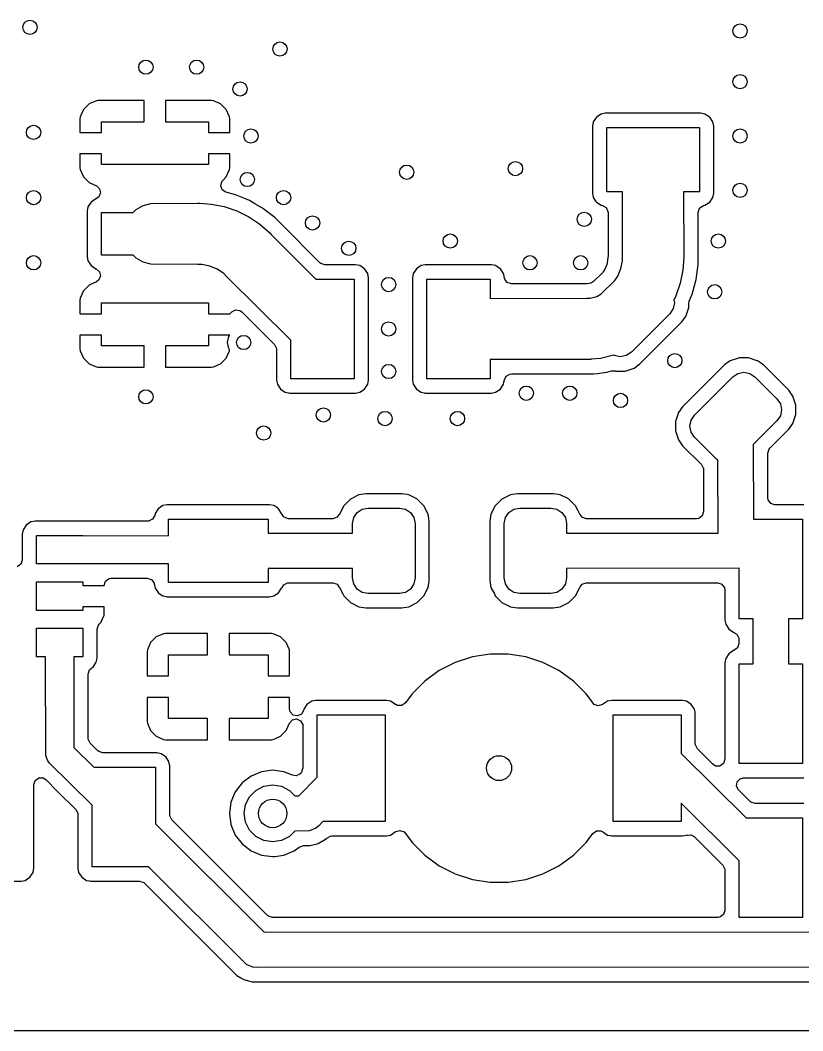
# Model space of a CAD drawing. Extents: x 5.29 to 6.87, y -4.43 to -2.85.
# Drawn here: x 5.871 to 6.303, y -4.434 to -3.876 of the extents above; entities that cross this region are included whole.
import ezdxf

# ---------------------------------------------------------------- set-up
doc = ezdxf.new("R2010")
doc.units = 0
doc.header["$MEASUREMENT"] = 0
doc.layers.add('BLACK', color=7, linetype='CONTINUOUS')

msp = doc.modelspace()

# ---------------------------------------------------------------- linework, layer by layer
at = {"layer": 'BLACK', "linetype": 'CONTINUOUS'}
for p, q in [((5.90915, -3.92178), (5.90603, -3.9249)), ((5.91319, -3.92), (5.90915, -3.92178)), ((5.91418, -3.91988), (5.91319, -3.92)), ((5.93957, -3.91988), (5.91418, -3.91988)), ((5.91418, -3.91988), (5.91418, -3.91988)), ((5.93957, -3.93169), (5.93957, -3.91988)), ((5.93957, -3.91988), (5.93957, -3.91988)), ((5.97676, -3.91988), (5.95138, -3.91988)), ((5.95138, -3.91988), (5.95138, -3.91988)), ((5.95138, -3.91988), (5.95138, -3.93169)), ((5.97775, -3.92), (5.97676, -3.91988)), ((5.98179, -3.92178), (5.97775, -3.92)), ((5.98425, -3.92424), (5.98179, -3.92178)), ((5.90603, -3.9249), (5.90425, -3.92894)), ((5.98491, -3.9249), (5.98425, -3.92424)), ((5.9867, -3.92894), (5.98491, -3.9249)), ((6.1918, -3.92741), (6.18919, -3.92915)), ((6.1941, -3.92695), (6.1918, -3.92741)), ((6.1918, -3.92741), (6.1918, -3.92741)), ((6.24684, -3.92695), (6.1941, -3.92695)), ((6.1941, -3.92695), (6.1941, -3.92695)), ((6.1941, -3.92695), (6.1941, -3.92695)), ((6.24914, -3.92741), (6.24684, -3.92695)), ((6.24684, -3.92695), (6.24684, -3.92695)), ((6.25144, -3.92894), (6.24914, -3.92741)), ((6.24914, -3.92741), (6.24914, -3.92741)), ((6.24914, -3.92741), (6.24914, -3.92741)), ((6.24914, -3.92741), (6.24914, -3.92741)), ((5.90425, -3.92894), (5.90413, -3.92993)), ((5.90413, -3.92993), (5.90413, -3.9376)), ((5.91594, -3.9376), (5.91594, -3.93169)), ((5.91594, -3.93169), (5.93957, -3.93169)), ((5.95138, -3.93169), (5.975, -3.93169)), ((5.975, -3.93169), (5.975, -3.9376)), ((5.98681, -3.92993), (5.9867, -3.92894)), ((5.98681, -3.9376), (5.98681, -3.92993)), ((5.98681, -3.92993), (5.98681, -3.92993)), ((6.18745, -3.93176), (6.18699, -3.93406)), ((6.18919, -3.92915), (6.18745, -3.93176)), ((6.18745, -3.93176), (6.18745, -3.93176)), ((6.18919, -3.92915), (6.18919, -3.92915)), ((6.25175, -3.92915), (6.25144, -3.92894)), ((6.2535, -3.93176), (6.25175, -3.92915)), ((6.25396, -3.93407), (6.2535, -3.93176)), ((5.90413, -3.9376), (5.90413, -3.9376)), ((5.90413, -3.9376), (5.91594, -3.9376)), ((5.975, -3.9376), (5.98681, -3.9376)), ((5.98681, -3.9376), (5.98681, -3.9376)), ((6.18699, -3.93406), (6.18699, -3.93407)), ((6.18699, -3.93407), (6.18699, -3.97105)), ((6.19488, -3.97028), (6.19488, -3.93484)), ((6.19488, -3.93484), (6.24606, -3.93484)), ((6.24606, -3.93484), (6.24606, -3.97028)), ((6.25396, -3.94941), (6.25396, -3.93407)), ((5.91594, -3.94941), (5.90413, -3.94941)), ((5.90413, -3.94941), (5.90413, -3.94941)), ((5.90413, -3.94941), (5.90413, -3.95708)), ((5.91594, -3.95531), (5.91594, -3.94941)), ((5.98681, -3.94941), (5.975, -3.94941)), ((5.975, -3.94941), (5.975, -3.95531)), ((5.98681, -3.95708), (5.98681, -3.94941)), ((5.98681, -3.94941), (5.98681, -3.94941)), ((6.25396, -3.97105), (6.25396, -3.94941)), ((5.975, -3.95531), (5.91594, -3.95531)), ((5.90413, -3.95708), (5.90425, -3.95807)), ((5.90425, -3.95807), (5.90603, -3.96211)), ((5.98491, -3.96211), (5.9867, -3.95807)), ((5.9867, -3.95807), (5.98681, -3.95708)), ((5.98681, -3.95708), (5.98681, -3.95708)), ((5.90603, -3.96211), (5.90915, -3.96523)), ((5.90915, -3.96523), (5.91317, -3.967)), ((5.98185, -3.967), (5.98247, -3.96467)), ((5.98247, -3.96467), (5.98298, -3.96404)), ((5.98298, -3.96404), (5.98491, -3.96211)), ((5.91317, -3.967), (5.91496, -3.96861)), ((5.91547, -3.97096), (5.9145, -3.97316)), ((5.91496, -3.96861), (5.91547, -3.97096)), ((5.98271, -3.96924), (5.98185, -3.967)), ((5.98473, -3.97056), (5.98271, -3.96924)), ((5.98989, -3.97194), (5.98473, -3.97056)), ((5.99549, -3.97426), (5.98989, -3.97194)), ((5.98989, -3.97194), (5.98989, -3.97194)), ((6.18699, -3.97105), (6.18699, -3.97105)), ((6.18699, -3.97105), (6.18745, -3.97336)), ((6.20357, -3.97028), (6.19488, -3.97028)), ((6.20366, -4.00523), (6.20357, -3.97028)), ((6.24606, -3.97028), (6.23733, -3.97028)), ((6.23733, -3.97028), (6.23742, -4.00618)), ((6.2535, -3.97336), (6.25396, -3.97105)), ((5.91025, -3.976), (5.90851, -3.97861)), ((5.91286, -3.97426), (5.91025, -3.976)), ((5.91025, -3.976), (5.91025, -3.976)), ((5.91308, -3.97417), (5.91286, -3.97426)), ((5.9145, -3.97316), (5.91308, -3.97417)), ((5.93515, -3.98006), (5.93899, -3.97785)), ((5.93899, -3.97785), (5.94326, -3.9767)), ((5.94326, -3.9767), (5.9692, -3.97656)), ((5.9692, -3.97656), (5.9692, -3.97656)), ((5.9692, -3.97656), (5.9692, -3.97656)), ((5.9692, -3.97656), (5.97055, -3.97664)), ((5.97055, -3.97664), (5.97656, -3.97704)), ((5.97656, -3.97704), (5.98378, -3.97847)), ((5.99767, -3.97516), (5.99549, -3.97426)), ((6.0006, -3.97686), (5.99767, -3.97516)), ((6.00495, -3.97937), (6.0006, -3.97686)), ((6.18745, -3.97336), (6.18745, -3.97336)), ((6.18745, -3.97336), (6.18898, -3.97566)), ((6.18898, -3.97566), (6.18919, -3.97597)), ((6.18919, -3.97597), (6.1918, -3.97771)), ((6.1918, -3.97771), (6.19249, -3.97785)), ((6.19249, -3.97785), (6.19459, -3.97903)), ((6.24606, -3.97938), (6.24801, -3.97796)), ((6.24801, -3.97796), (6.24845, -3.97785)), ((6.24845, -3.97785), (6.24914, -3.97771)), ((6.24914, -3.97771), (6.25175, -3.97597)), ((6.25175, -3.97597), (6.2535, -3.97336)), ((5.90851, -3.97861), (5.90805, -3.98091)), ((5.90805, -3.98091), (5.90805, -3.98092)), ((5.90805, -3.98092), (5.90805, -4.00609)), ((5.90851, -3.97861), (5.90851, -3.97861)), ((5.91594, -4.00531), (5.91594, -3.98169)), ((5.91594, -3.98169), (5.93352, -3.98169)), ((5.93352, -3.98169), (5.93515, -3.98006)), ((5.98378, -3.97847), (5.99076, -3.98084)), ((5.99076, -3.98084), (5.99736, -3.9841)), ((6.00495, -3.97937), (6.00495, -3.97937)), ((6.00495, -3.97937), (6.00495, -3.97937)), ((6.00736, -3.98121), (6.00496, -3.97937)), ((6.00496, -3.97937), (6.00495, -3.97937)), ((6.01163, -3.98449), (6.00736, -3.98121)), ((6.19459, -3.97903), (6.1956, -3.98121)), ((6.1956, -3.98121), (6.19563, -3.98167)), ((6.19563, -3.98167), (6.19563, -4.00593)), ((6.24531, -3.98167), (6.24606, -3.97938)), ((6.24531, -4.00513), (6.24531, -3.98167)), ((5.99736, -3.9841), (6.00349, -3.98819)), ((6.00349, -3.98819), (6.00903, -3.99305)), ((6.01461, -3.98747), (6.01163, -3.98449)), ((6.01163, -3.98449), (6.01163, -3.98449)), ((6.01163, -3.98449), (6.01163, -3.98449)), ((6.01575, -3.98861), (6.01461, -3.98747)), ((6.01461, -3.98747), (6.01461, -3.98747)), ((6.03661, -4.00947), (6.01575, -3.98861)), ((6.01575, -3.98861), (6.01575, -3.98861)), ((6.00903, -3.99305), (6.00903, -3.99305)), ((6.00903, -3.99305), (6.00961, -3.99382)), ((6.00961, -3.99382), (6.03441, -4.0185)), ((5.93352, -4.00531), (5.91594, -4.00531)), ((5.93515, -4.00695), (5.93352, -4.00531)), ((6.19563, -4.00593), (6.1956, -4.00644)), ((6.20352, -4.00618), (6.20366, -4.00523)), ((6.24531, -4.00618), (6.24531, -4.00513)), ((5.90805, -4.00609), (5.90805, -4.00609)), ((5.90805, -4.00609), (5.90851, -4.00839)), ((5.90851, -4.00839), (5.90851, -4.0084)), ((5.90851, -4.0084), (5.90949, -4.00987)), ((5.90949, -4.00987), (5.91025, -4.01101)), ((5.91025, -4.01101), (5.91286, -4.01275)), ((5.93899, -4.00916), (5.93515, -4.00695)), ((5.94326, -4.01031), (5.93899, -4.00916)), ((5.94547, -4.01045), (5.94326, -4.01031)), ((5.96832, -4.01033), (5.94547, -4.01045)), ((5.9692, -4.01045), (5.96832, -4.01033)), ((5.97141, -4.01045), (5.9692, -4.01045)), ((5.97574, -4.01131), (5.97141, -4.01045)), ((5.97982, -4.013), (5.97574, -4.01131)), ((6.03707, -4.00987), (6.03661, -4.00947)), ((6.03937, -4.01061), (6.03707, -4.00987)), ((6.05629, -4.01061), (6.03937, -4.01061)), ((6.05859, -4.01107), (6.05629, -4.01061)), ((6.05629, -4.01061), (6.05629, -4.01061)), ((6.05629, -4.01061), (6.05629, -4.01061)), ((6.06111, -4.01275), (6.05859, -4.01107)), ((6.05859, -4.01107), (6.05859, -4.01107)), ((6.05859, -4.01107), (6.05859, -4.01107)), ((6.05859, -4.01107), (6.05859, -4.01107)), ((6.09243, -4.01107), (6.08982, -4.01281)), ((6.09473, -4.01061), (6.09243, -4.01107)), ((6.09243, -4.01107), (6.09243, -4.01107)), ((6.13129, -4.01061), (6.09473, -4.01061)), ((6.09473, -4.01061), (6.09473, -4.01061)), ((6.09473, -4.01061), (6.09473, -4.01061)), ((6.13359, -4.01107), (6.13129, -4.01061)), ((6.13129, -4.01061), (6.13129, -4.01061)), ((6.13611, -4.01275), (6.13359, -4.01107)), ((6.13359, -4.01107), (6.13359, -4.01107)), ((6.13359, -4.01107), (6.13359, -4.01107)), ((6.13359, -4.01107), (6.13359, -4.01107)), ((6.19494, -4.01042), (6.19388, -4.01297)), ((6.1952, -4.00944), (6.19494, -4.01042)), ((6.1956, -4.00644), (6.1952, -4.00944)), ((6.20266, -4.01272), (6.20352, -4.00839)), ((6.20352, -4.00839), (6.20352, -4.00618)), ((6.2374, -4.00644), (6.23694, -4.01354)), ((6.23742, -4.00618), (6.2374, -4.00644)), ((6.24422, -4.01874), (6.24531, -4.01039)), ((6.24531, -4.01039), (6.24531, -4.00618)), ((5.91286, -4.01275), (5.91287, -4.01275)), ((5.91287, -4.01275), (5.91308, -4.01284)), ((5.91308, -4.01284), (5.91492, -4.01441)), ((5.91548, -4.01675), (5.91456, -4.01897)), ((5.91492, -4.01441), (5.91548, -4.01675)), ((5.9835, -4.01546), (5.97982, -4.013)), ((5.98506, -4.01702), (5.9835, -4.01546)), ((6.02051, -4.0523), (5.98506, -4.01702)), ((5.98506, -4.01702), (5.98506, -4.01702)), ((6.0612, -4.01281), (6.06111, -4.01275)), ((6.06295, -4.01542), (6.0612, -4.01281)), ((6.06341, -4.01773), (6.06295, -4.01542)), ((6.08808, -4.01542), (6.08762, -4.01773)), ((6.08982, -4.01281), (6.08808, -4.01542)), ((6.08808, -4.01542), (6.08808, -4.01542)), ((6.08982, -4.01281), (6.08982, -4.01281)), ((6.1362, -4.01281), (6.13611, -4.01275)), ((6.13795, -4.01542), (6.1362, -4.01281)), ((6.13807, -4.01605), (6.13795, -4.01542)), ((6.13844, -4.01791), (6.13807, -4.01605)), ((6.19248, -4.01496), (6.18767, -4.01977)), ((6.19282, -4.01458), (6.19248, -4.01496)), ((6.19337, -4.01386), (6.19282, -4.01458)), ((6.19388, -4.01297), (6.19337, -4.01386)), ((6.1993, -4.0193), (6.20097, -4.01681)), ((6.20097, -4.01681), (6.20266, -4.01272)), ((6.23694, -4.01354), (6.2355, -4.02076)), ((5.90915, -4.02178), (5.90603, -4.0249)), ((5.91317, -4.02001), (5.90915, -4.02178)), ((5.91456, -4.01897), (5.91317, -4.02001)), ((6.03441, -4.0185), (6.05551, -4.0185)), ((6.05551, -4.0185), (6.05551, -4.0735)), ((6.06341, -4.07428), (6.06341, -4.01773)), ((6.06341, -4.01773), (6.06341, -4.01773)), ((6.08762, -4.01773), (6.08762, -4.01773)), ((6.08762, -4.01773), (6.08762, -4.07428)), ((6.09551, -4.0735), (6.09551, -4.0185)), ((6.09551, -4.0185), (6.13051, -4.0185)), ((6.13051, -4.0185), (6.13051, -4.02916)), ((6.13845, -4.01791), (6.13844, -4.01791)), ((6.13857, -4.01847), (6.13845, -4.01791)), ((6.13999, -4.02042), (6.13857, -4.01847)), ((6.14228, -4.02116), (6.13999, -4.02042)), ((6.18367, -4.02116), (6.14228, -4.02116)), ((6.18417, -4.02113), (6.18367, -4.02116)), ((6.18513, -4.021), (6.18417, -4.02113)), ((6.18611, -4.02074), (6.18513, -4.021)), ((6.18641, -4.02062), (6.18611, -4.02074)), ((6.18767, -4.01977), (6.18641, -4.02062)), ((6.19192, -4.02668), (6.1993, -4.0193)), ((6.2355, -4.02076), (6.23313, -4.02774)), ((6.24204, -4.02687), (6.24422, -4.01874)), ((5.90603, -4.0249), (5.90425, -4.02894)), ((6.18583, -4.02906), (6.18953, -4.02806)), ((6.18953, -4.02806), (6.19192, -4.02668)), ((6.23313, -4.02774), (6.23197, -4.0301)), ((6.24044, -4.03073), (6.24204, -4.02687)), ((5.90425, -4.02894), (5.90413, -4.02993)), ((5.90413, -4.02993), (5.90413, -4.0376)), ((5.91594, -4.0376), (5.91594, -4.03169)), ((5.91594, -4.03169), (5.975, -4.03169)), ((5.975, -4.03169), (5.975, -4.0376)), ((6.13051, -4.02916), (6.18391, -4.02906)), ((6.18391, -4.02906), (6.18391, -4.02906)), ((6.18391, -4.02906), (6.18391, -4.02906)), ((6.18391, -4.02906), (6.18393, -4.02906)), ((6.18393, -4.02906), (6.18583, -4.02906)), ((6.23225, -4.03151), (6.23159, -4.0348)), ((6.23197, -4.0301), (6.23225, -4.03151)), ((6.24014, -4.03222), (6.24044, -4.03073)), ((6.24014, -4.03412), (6.24014, -4.03222)), ((5.90413, -4.0376), (5.90413, -4.0376)), ((5.90413, -4.0376), (5.91594, -4.0376)), ((5.975, -4.0376), (5.98681, -4.0376)), ((5.98681, -4.0376), (5.98789, -4.03652)), ((5.98789, -4.03652), (5.99003, -4.03543)), ((5.99003, -4.03543), (5.99241, -4.03581)), ((5.99241, -4.03581), (5.9934, -4.03652)), ((5.9934, -4.03652), (6.01148, -4.0546)), ((6.22973, -4.0376), (6.2085, -4.05882)), ((6.23159, -4.0348), (6.22973, -4.0376)), ((6.23623, -4.04226), (6.23853, -4.03909)), ((6.23853, -4.03909), (6.24014, -4.03412)), ((6.21316, -4.06533), (6.23623, -4.04226)), ((5.91594, -4.04941), (5.90413, -4.04941)), ((5.90413, -4.04941), (5.90413, -4.04941)), ((5.90413, -4.04941), (5.90413, -4.05708)), ((5.91594, -4.05531), (5.91594, -4.04941)), ((5.9868, -4.04941), (5.975, -4.04941)), ((5.975, -4.04941), (5.975, -4.05531)), ((5.98565, -4.0535), (5.98633, -4.05011)), ((5.98633, -4.05011), (5.9868, -4.04941)), ((5.93957, -4.05531), (5.91594, -4.05531)), ((5.93957, -4.06713), (5.93957, -4.05531)), ((5.975, -4.05531), (5.95138, -4.05531)), ((5.95138, -4.05531), (5.95138, -4.06713)), ((5.98633, -4.05689), (5.98565, -4.0535)), ((6.01148, -4.0546), (6.01257, -4.05675)), ((6.02051, -4.0735), (6.02051, -4.0523)), ((5.90413, -4.05708), (5.90425, -4.05807)), ((5.90425, -4.05807), (5.90603, -4.06211)), ((5.98491, -4.06211), (5.9867, -4.05807)), ((5.98676, -4.05754), (5.98633, -4.05689)), ((5.9867, -4.05807), (5.98676, -4.05754)), ((6.01257, -4.05675), (6.01262, -4.05736)), ((6.01262, -4.05736), (6.01262, -4.07428)), ((6.19889, -4.06058), (6.19149, -4.06236)), ((6.19892, -4.06057), (6.19889, -4.06058)), ((6.19911, -4.06069), (6.19892, -4.06057)), ((6.20241, -4.06135), (6.19911, -4.06069)), ((6.2057, -4.06069), (6.20241, -4.06135)), ((6.2085, -4.05882), (6.2057, -4.06069)), ((5.90603, -4.06211), (5.90915, -4.06523)), ((5.90915, -4.06523), (5.91319, -4.06701)), ((5.91319, -4.06701), (5.91418, -4.06713)), ((5.91418, -4.06713), (5.93957, -4.06713)), ((5.93957, -4.06713), (5.93957, -4.06713)), ((5.95138, -4.06713), (5.95138, -4.06713)), ((5.95138, -4.06713), (5.97676, -4.06713)), ((5.97676, -4.06713), (5.97775, -4.06701)), ((5.97676, -4.06713), (5.97676, -4.06713)), ((5.97775, -4.06701), (5.98179, -4.06523)), ((5.98179, -4.06523), (5.98491, -4.06211)), ((6.18295, -4.06281), (6.13051, -4.06292)), ((6.13051, -4.06292), (6.13051, -4.0735)), ((6.18392, -4.06295), (6.18295, -4.06281)), ((6.18576, -4.06281), (6.18392, -4.06295)), ((6.18392, -4.06295), (6.18392, -4.06295)), ((6.18613, -4.06281), (6.18576, -4.06281)), ((6.18628, -4.06277), (6.18613, -4.06281)), ((6.19149, -4.06236), (6.18628, -4.06277)), ((6.21, -4.06763), (6.21316, -4.06533)), ((6.25986, -4.0659), (6.2368, -4.08896)), ((6.26303, -4.0636), (6.25986, -4.0659)), ((6.26761, -4.06211), (6.26303, -4.0636)), ((6.268, -4.06198), (6.26761, -4.06211)), ((6.27323, -4.06198), (6.268, -4.06198)), ((6.27802, -4.06354), (6.27323, -4.06198)), ((6.2782, -4.0636), (6.27802, -4.06354)), ((6.28137, -4.0659), (6.2782, -4.0636)), ((6.2782, -4.0636), (6.2782, -4.0636)), ((6.29538, -4.07991), (6.28137, -4.0659)), ((6.28137, -4.0659), (6.28137, -4.0659)), ((6.28137, -4.0659), (6.28137, -4.0659)), ((6.13851, -4.07411), (6.13936, -4.07216)), ((6.13936, -4.07216), (6.14144, -4.07094)), ((6.14144, -4.07094), (6.14228, -4.07085)), ((6.14228, -4.07085), (6.18066, -4.07085)), ((6.18066, -4.07085), (6.18066, -4.07085)), ((6.18066, -4.07085), (6.1809, -4.07085)), ((6.1809, -4.07085), (6.1809, -4.07085)), ((6.1809, -4.07085), (6.1823, -4.07085)), ((6.1823, -4.07085), (6.1823, -4.07085)), ((6.1823, -4.07085), (6.18392, -4.07085)), ((6.18392, -4.07085), (6.18392, -4.07085)), ((6.18392, -4.07085), (6.18761, -4.07085)), ((6.18761, -4.07085), (6.18986, -4.07055)), ((6.18761, -4.07085), (6.18761, -4.07085)), ((6.18986, -4.07055), (6.19493, -4.06988)), ((6.19493, -4.06988), (6.19756, -4.06918)), ((6.19756, -4.06918), (6.19949, -4.06923)), ((6.19949, -4.06923), (6.19949, -4.06919)), ((6.19949, -4.06919), (6.19975, -4.06923)), ((6.19975, -4.06923), (6.19978, -4.06924)), ((6.19978, -4.06924), (6.19979, -4.06924)), ((6.19979, -4.06924), (6.19979, -4.06924)), ((6.19979, -4.06924), (6.20502, -4.06924)), ((6.20502, -4.06924), (6.21, -4.06763)), ((6.20502, -4.06924), (6.20502, -4.06924)), ((6.2433, -4.09362), (6.26452, -4.0724)), ((6.26452, -4.0724), (6.26732, -4.07053)), ((6.26732, -4.07053), (6.27061, -4.06987)), ((6.27061, -4.06987), (6.27391, -4.07053)), ((6.27391, -4.07053), (6.2767, -4.0724)), ((6.2767, -4.0724), (6.28888, -4.08458)), ((6.01262, -4.07428), (6.01262, -4.07428)), ((6.01262, -4.07428), (6.01308, -4.07658)), ((6.01308, -4.07658), (6.01308, -4.07658)), ((6.01308, -4.07658), (6.01482, -4.07919)), ((6.05551, -4.0735), (6.02051, -4.0735)), ((6.0612, -4.07919), (6.06295, -4.07658)), ((6.06295, -4.07658), (6.06341, -4.07428)), ((6.08762, -4.07428), (6.08762, -4.07428)), ((6.08762, -4.07428), (6.08808, -4.07658)), ((6.08808, -4.07658), (6.08808, -4.07658)), ((6.08808, -4.07658), (6.08982, -4.07919)), ((6.13051, -4.0735), (6.09551, -4.0735)), ((6.1362, -4.07919), (6.13795, -4.07658)), ((6.13795, -4.07658), (6.13817, -4.07547)), ((6.13817, -4.07547), (6.13844, -4.07409)), ((6.13844, -4.07409), (6.13851, -4.07411)), ((6.01482, -4.07919), (6.01743, -4.08094)), ((6.01743, -4.08094), (6.01918, -4.08129)), ((6.01918, -4.08129), (6.01973, -4.0814)), ((6.01973, -4.0814), (6.01973, -4.0814)), ((6.01973, -4.0814), (6.01973, -4.0814)), ((6.01973, -4.0814), (6.01973, -4.0814)), ((6.01973, -4.0814), (6.05629, -4.0814)), ((6.05629, -4.0814), (6.05859, -4.08094)), ((6.05629, -4.0814), (6.05629, -4.0814)), ((6.05859, -4.08094), (6.0612, -4.07919)), ((6.08982, -4.07919), (6.09243, -4.08094)), ((6.09243, -4.08094), (6.09418, -4.08129)), ((6.09418, -4.08129), (6.09473, -4.0814)), ((6.09473, -4.0814), (6.09473, -4.0814)), ((6.09473, -4.0814), (6.09473, -4.0814)), ((6.09473, -4.0814), (6.09473, -4.0814)), ((6.09473, -4.0814), (6.13129, -4.0814)), ((6.13129, -4.0814), (6.13359, -4.08094)), ((6.13129, -4.0814), (6.13129, -4.0814)), ((6.13359, -4.08094), (6.1362, -4.07919)), ((6.29768, -4.08308), (6.29538, -4.07991)), ((6.2993, -4.08805), (6.29768, -4.08308)), ((6.2368, -4.08896), (6.2345, -4.09213)), ((6.28888, -4.08458), (6.29075, -4.08737)), ((6.29075, -4.08737), (6.29141, -4.09067)), ((6.2993, -4.09328), (6.2993, -4.08805)), ((6.2345, -4.09213), (6.23342, -4.09544)), ((6.24143, -4.09642), (6.2433, -4.09362)), ((6.29075, -4.09396), (6.28888, -4.09676)), ((6.29141, -4.09067), (6.29075, -4.09396)), ((6.29768, -4.09825), (6.2993, -4.09328)), ((6.23342, -4.09544), (6.23288, -4.0971)), ((6.23288, -4.0971), (6.23288, -4.10233)), ((6.24078, -4.09971), (6.24143, -4.09642)), ((6.24143, -4.10301), (6.24078, -4.09971)), ((6.28888, -4.09676), (6.27579, -4.10985)), ((6.29538, -4.10142), (6.29768, -4.09825)), ((6.23288, -4.10233), (6.2345, -4.1073)), ((6.2433, -4.1058), (6.24143, -4.10301)), ((6.25548, -4.11798), (6.2433, -4.1058)), ((6.28497, -4.11183), (6.29538, -4.10142)), ((6.2345, -4.1073), (6.2368, -4.11047)), ((6.2368, -4.11047), (6.24721, -4.12088)), ((6.27579, -4.10985), (6.27591, -4.151)), ((6.28457, -4.1123), (6.28497, -4.11183)), ((6.28383, -4.11459), (6.28457, -4.1123)), ((6.28383, -4.13921), (6.28383, -4.11459)), ((6.24721, -4.12088), (6.24831, -4.12303)), ((6.24831, -4.12303), (6.24835, -4.12364)), ((6.25632, -4.11854), (6.25548, -4.11798)), ((6.25643, -4.15869), (6.25632, -4.11854)), ((6.24835, -4.12364), (6.24835, -4.14687)), ((6.05807, -4.1376), (6.05342, -4.13997)), ((6.06194, -4.13699), (6.05807, -4.1376)), ((6.05807, -4.1376), (6.05807, -4.1376)), ((6.08176, -4.13699), (6.06194, -4.13699)), ((6.06194, -4.13699), (6.06194, -4.13699)), ((6.08466, -4.13745), (6.08176, -4.13699)), ((6.08176, -4.13699), (6.08176, -4.13699)), ((6.08563, -4.1376), (6.08466, -4.13745)), ((6.09012, -4.13989), (6.08563, -4.1376)), ((6.08563, -4.1376), (6.08563, -4.1376)), ((6.09029, -4.13997), (6.09012, -4.13989)), ((6.14174, -4.1376), (6.13708, -4.13997)), ((6.1456, -4.13699), (6.14174, -4.1376)), ((6.14174, -4.1376), (6.14174, -4.1376)), ((6.16542, -4.13699), (6.1456, -4.13699)), ((6.1456, -4.13699), (6.1456, -4.13699)), ((6.16832, -4.13745), (6.16542, -4.13699)), ((6.16542, -4.13699), (6.16542, -4.13699)), ((6.16929, -4.1376), (6.16832, -4.13745)), ((6.17378, -4.13989), (6.16929, -4.1376)), ((6.16929, -4.1376), (6.16929, -4.1376)), ((6.17395, -4.13997), (6.17378, -4.13989)), ((6.28402, -4.14042), (6.28383, -4.13921)), ((5.94732, -4.14531), (5.94558, -4.14792)), ((5.94993, -4.14357), (5.94732, -4.14531)), ((5.94732, -4.14531), (5.94732, -4.14531)), ((5.95223, -4.14311), (5.94993, -4.14357)), ((5.94993, -4.14357), (5.94993, -4.14357)), ((6.00879, -4.14311), (5.95223, -4.14311)), ((5.95223, -4.14311), (5.95223, -4.14311)), ((5.95223, -4.14311), (5.95223, -4.14311)), ((6.01109, -4.14357), (6.00879, -4.14311)), ((6.00879, -4.14311), (6.00879, -4.14311)), ((6.01272, -4.14466), (6.01109, -4.14357)), ((6.01109, -4.14357), (6.01109, -4.14357)), ((6.01109, -4.14357), (6.01109, -4.14357)), ((6.01109, -4.14357), (6.01109, -4.14357)), ((6.0137, -4.14531), (6.01272, -4.14466)), ((6.01545, -4.14792), (6.0137, -4.14531)), ((6.04972, -4.14367), (6.04721, -4.1486)), ((6.05342, -4.13997), (6.04972, -4.14367)), ((6.05994, -4.14554), (6.06324, -4.14488)), ((6.06324, -4.14488), (6.08046, -4.14488)), ((6.08046, -4.14488), (6.08376, -4.14554)), ((6.09398, -4.14367), (6.09029, -4.13997)), ((6.09636, -4.14833), (6.09398, -4.14367)), ((6.13338, -4.14367), (6.13101, -4.14833)), ((6.13708, -4.13997), (6.13338, -4.14367)), ((6.1436, -4.14554), (6.1469, -4.14488)), ((6.1469, -4.14488), (6.16412, -4.14488)), ((6.16412, -4.14488), (6.16742, -4.14554)), ((6.17764, -4.14367), (6.17395, -4.13997)), ((6.17905, -4.14642), (6.17764, -4.14367)), ((6.28543, -4.14237), (6.28402, -4.14042)), ((6.28772, -4.14311), (6.28543, -4.14237)), ((6.30379, -4.14311), (6.28772, -4.14311)), ((5.94536, -4.14901), (5.94418, -4.15111)), ((5.94558, -4.14792), (5.94536, -4.14901)), ((5.94558, -4.14792), (5.94558, -4.14792)), ((5.95301, -4.16009), (5.95301, -4.151)), ((5.95301, -4.151), (6.00801, -4.151)), ((6.00801, -4.151), (6.00801, -4.15879)), ((6.0155, -4.14804), (6.01545, -4.14792)), ((6.01545, -4.14792), (6.01545, -4.14792)), ((6.0155, -4.14807), (6.0155, -4.14804)), ((6.01552, -4.14809), (6.0155, -4.14807)), ((6.01559, -4.14828), (6.01552, -4.14809)), ((6.01564, -4.14826), (6.01559, -4.14828)), ((6.01692, -4.15002), (6.01564, -4.14826)), ((6.01921, -4.15077), (6.01692, -4.15002)), ((6.04372, -4.15077), (6.01921, -4.15077)), ((6.04601, -4.15002), (6.04372, -4.15077)), ((6.04709, -4.14854), (6.04601, -4.15002)), ((6.04721, -4.1486), (6.04709, -4.14854)), ((6.05463, -4.15349), (6.05528, -4.1502)), ((6.05528, -4.1502), (6.05715, -4.1474)), ((6.05715, -4.1474), (6.05994, -4.14554)), ((6.08376, -4.14554), (6.08655, -4.1474)), ((6.08655, -4.1474), (6.08842, -4.1502)), ((6.08842, -4.1502), (6.08907, -4.15349)), ((6.09671, -4.15058), (6.09636, -4.14833)), ((6.09697, -4.15219), (6.09671, -4.15058)), ((6.13101, -4.14833), (6.13039, -4.15219)), ((6.13101, -4.14833), (6.13101, -4.14833)), ((6.13829, -4.15349), (6.13894, -4.1502)), ((6.13894, -4.1502), (6.14081, -4.1474)), ((6.14081, -4.1474), (6.1436, -4.14554)), ((6.16742, -4.14554), (6.17021, -4.1474)), ((6.17021, -4.1474), (6.17208, -4.1502)), ((6.17208, -4.1502), (6.17274, -4.15349)), ((6.18016, -4.1486), (6.17905, -4.14642)), ((6.18028, -4.14854), (6.18016, -4.1486)), ((6.18135, -4.15002), (6.18028, -4.14854)), ((6.18364, -4.15077), (6.18135, -4.15002)), ((6.24446, -4.15077), (6.18364, -4.15077)), ((6.24566, -4.15058), (6.24446, -4.15077)), ((6.24761, -4.14916), (6.24566, -4.15058)), ((6.24835, -4.14687), (6.24761, -4.14916)), ((6.27591, -4.151), (6.30301, -4.151)), ((6.30301, -4.151), (6.30301, -4.206)), ((5.87443, -4.15435), (5.87268, -4.15696)), ((5.87704, -4.1526), (5.87443, -4.15435)), ((5.87443, -4.15435), (5.87443, -4.15435)), ((5.87934, -4.15215), (5.87704, -4.1526)), ((5.87704, -4.1526), (5.87704, -4.1526)), ((5.90649, -4.15215), (5.87934, -4.15215)), ((5.87934, -4.15215), (5.87934, -4.15215)), ((5.87934, -4.15215), (5.87934, -4.15215)), ((5.94154, -4.15215), (5.90649, -4.15215)), ((5.942, -4.15212), (5.94154, -4.15215)), ((5.94418, -4.15111), (5.942, -4.15212)), ((6.05463, -4.1587), (6.05463, -4.15349)), ((6.08907, -4.15349), (6.08907, -4.18351)), ((6.09697, -4.18481), (6.09697, -4.15219)), ((6.13039, -4.15219), (6.13039, -4.18481)), ((6.13829, -4.18351), (6.13829, -4.15349)), ((6.17274, -4.15349), (6.17274, -4.15882)), ((5.87268, -4.15696), (5.87222, -4.15926)), ((5.87222, -4.15926), (5.87222, -4.15926)), ((5.87222, -4.15926), (5.87222, -4.17359)), ((5.87268, -4.15696), (5.87268, -4.15696)), ((5.88012, -4.17579), (5.88012, -4.16004)), ((5.88012, -4.16004), (5.90571, -4.16004)), ((5.90571, -4.16004), (5.90571, -4.16017)), ((5.90571, -4.16017), (5.95301, -4.16009)), ((6.00801, -4.15879), (6.05463, -4.1587)), ((6.17274, -4.15882), (6.25643, -4.15869)), ((5.87148, -4.17588), (5.86953, -4.17729)), ((5.87222, -4.17359), (5.87148, -4.17588)), ((5.89291, -4.17579), (5.88012, -4.17579)), ((5.90571, -4.17579), (5.89291, -4.17579)), ((5.95301, -4.17568), (5.90571, -4.17577)), ((5.90571, -4.17577), (5.90571, -4.17579)), ((5.95301, -4.186), (5.95301, -4.17568)), ((6.05463, -4.1782), (6.00801, -4.17829)), ((6.00801, -4.17829), (6.00801, -4.186)), ((6.05463, -4.18351), (6.05463, -4.1782)), ((6.26801, -4.17817), (6.17274, -4.17832)), ((6.17274, -4.17832), (6.17274, -4.18351)), ((6.26801, -4.206), (6.26801, -4.17817)), ((5.91826, -4.18529), (5.92021, -4.18387)), ((5.92021, -4.18387), (5.92142, -4.18368)), ((5.92142, -4.18368), (5.9413, -4.18368)), ((5.9413, -4.18368), (5.94359, -4.18443)), ((5.94359, -4.18443), (5.94501, -4.18637)), ((6.05528, -4.18681), (6.05463, -4.18351)), ((6.08907, -4.18351), (6.08842, -4.18681)), ((6.13894, -4.18681), (6.13829, -4.18351)), ((6.17274, -4.18351), (6.17208, -4.18681)), ((5.88012, -4.20138), (5.88012, -4.18563)), ((5.88012, -4.18563), (5.90571, -4.18563)), ((5.90571, -4.18563), (5.90571, -4.1876)), ((5.90571, -4.1876), (5.91752, -4.1876)), ((5.91752, -4.18758), (5.91826, -4.18529)), ((5.91752, -4.1876), (5.91752, -4.18758)), ((5.91752, -4.1876), (5.91752, -4.1876)), ((5.94501, -4.18637), (5.94513, -4.18682)), ((5.94513, -4.18682), (5.94558, -4.18908)), ((5.94558, -4.18908), (5.94558, -4.18908)), ((5.94558, -4.18908), (5.94722, -4.19154)), ((6.00801, -4.186), (5.95301, -4.186)), ((6.0137, -4.19169), (6.01545, -4.18908)), ((6.01545, -4.18908), (6.01559, -4.18873)), ((6.01545, -4.18908), (6.01545, -4.18908)), ((6.01559, -4.18873), (6.01572, -4.18878)), ((6.01572, -4.18878), (6.01657, -4.18728)), ((6.01657, -4.18728), (6.01875, -4.18627)), ((6.01875, -4.18627), (6.01921, -4.18624)), ((6.01921, -4.18624), (6.04372, -4.18624)), ((6.04372, -4.18624), (6.04601, -4.18698)), ((6.04601, -4.18698), (6.04709, -4.18846)), ((6.04709, -4.18846), (6.04721, -4.1884)), ((6.04721, -4.1884), (6.04922, -4.19235)), ((6.05715, -4.1896), (6.05528, -4.18681)), ((6.05994, -4.19147), (6.05715, -4.1896)), ((6.08655, -4.1896), (6.08376, -4.19147)), ((6.08842, -4.18681), (6.08655, -4.1896)), ((6.09398, -4.19334), (6.09636, -4.18868)), ((6.09636, -4.18868), (6.09689, -4.1853)), ((6.09689, -4.1853), (6.09697, -4.18481)), ((6.13039, -4.18481), (6.13101, -4.18868)), ((6.13101, -4.18868), (6.13101, -4.18868)), ((6.13101, -4.18868), (6.13288, -4.19235)), ((6.14081, -4.1896), (6.13894, -4.18681)), ((6.1436, -4.19147), (6.14081, -4.1896)), ((6.17021, -4.1896), (6.16742, -4.19147)), ((6.17208, -4.18681), (6.17021, -4.1896)), ((6.17764, -4.19334), (6.17999, -4.18873)), ((6.17999, -4.18873), (6.18016, -4.1884)), ((6.18016, -4.1884), (6.18028, -4.18846)), ((6.18028, -4.18846), (6.18135, -4.18698)), ((6.18135, -4.18698), (6.18364, -4.18624)), ((6.18364, -4.18624), (6.25622, -4.18624)), ((6.25622, -4.18624), (6.25851, -4.18698)), ((6.25851, -4.18698), (6.25993, -4.18893)), ((6.25993, -4.18893), (6.26012, -4.19014)), ((5.94722, -4.19154), (5.94732, -4.19169)), ((5.94732, -4.19169), (5.94993, -4.19344)), ((5.94993, -4.19344), (5.95168, -4.19379)), ((5.95168, -4.19379), (5.95223, -4.1939)), ((5.95223, -4.1939), (5.95223, -4.1939)), ((5.95223, -4.1939), (5.95223, -4.1939)), ((5.95223, -4.1939), (5.95223, -4.1939)), ((5.95223, -4.1939), (6.00879, -4.1939)), ((6.00879, -4.1939), (6.01109, -4.19344)), ((6.00879, -4.1939), (6.00879, -4.1939)), ((6.01109, -4.19344), (6.0137, -4.19169)), ((6.04922, -4.19235), (6.04972, -4.19334)), ((6.04972, -4.19334), (6.05342, -4.19703)), ((6.06324, -4.19213), (6.05994, -4.19147)), ((6.08046, -4.19213), (6.06324, -4.19213)), ((6.08376, -4.19147), (6.08046, -4.19213)), ((6.09029, -4.19703), (6.09398, -4.19334)), ((6.13288, -4.19235), (6.13338, -4.19334)), ((6.13338, -4.19334), (6.13708, -4.19703)), ((6.1469, -4.19213), (6.1436, -4.19147)), ((6.16412, -4.19213), (6.1469, -4.19213)), ((6.16742, -4.19147), (6.16412, -4.19213)), ((6.17395, -4.19703), (6.17764, -4.19334)), ((6.26012, -4.19014), (6.26012, -4.20678)), ((5.91752, -4.19941), (5.90571, -4.19941)), ((5.90571, -4.19941), (5.90571, -4.20138)), ((5.91752, -4.20314), (5.91752, -4.19941)), ((5.91752, -4.19941), (5.91752, -4.19941)), ((6.05342, -4.19703), (6.05807, -4.19941)), ((6.05807, -4.19941), (6.06069, -4.19982)), ((6.06069, -4.19982), (6.06194, -4.20002)), ((6.06194, -4.20002), (6.06194, -4.20002)), ((6.06194, -4.20002), (6.08176, -4.20002)), ((6.08176, -4.20002), (6.08289, -4.19984)), ((6.08289, -4.19984), (6.08563, -4.19941)), ((6.08563, -4.19941), (6.09029, -4.19703)), ((6.13708, -4.19703), (6.14174, -4.19941)), ((6.14174, -4.19941), (6.14436, -4.19982)), ((6.14436, -4.19982), (6.1456, -4.20002)), ((6.1456, -4.20002), (6.1456, -4.20002)), ((6.1456, -4.20002), (6.16542, -4.20002)), ((6.16542, -4.20002), (6.16655, -4.19984)), ((6.16655, -4.19984), (6.16929, -4.19941)), ((6.16929, -4.19941), (6.17395, -4.19703)), ((5.90571, -4.20138), (5.88012, -4.20138)), ((5.91562, -4.20817), (5.91741, -4.20413)), ((5.91741, -4.20413), (5.91752, -4.20314)), ((5.91752, -4.20314), (5.91752, -4.20314)), ((6.26012, -4.20678), (6.26012, -4.20678)), ((6.26012, -4.20678), (6.26058, -4.20908)), ((6.27573, -4.206), (6.26801, -4.206)), ((6.27579, -4.231), (6.27573, -4.206)), ((6.30301, -4.206), (6.29523, -4.206)), ((6.29523, -4.206), (6.29529, -4.231)), ((5.88012, -4.22697), (5.88012, -4.21122)), ((5.88012, -4.21122), (5.90571, -4.21122)), ((5.90571, -4.21122), (5.90571, -4.22697)), ((5.9136, -4.2118), (5.91435, -4.20951)), ((5.9136, -4.22424), (5.9136, -4.2118)), ((5.91435, -4.20951), (5.91474, -4.20905)), ((5.91474, -4.20905), (5.91562, -4.20817)), ((6.26058, -4.20908), (6.26058, -4.20908)), ((6.26058, -4.20908), (6.26232, -4.21169)), ((6.26232, -4.21169), (6.26232, -4.21169)), ((6.26232, -4.21169), (6.26493, -4.21344)), ((5.94622, -4.21609), (5.9431, -4.21921)), ((5.95026, -4.21431), (5.94622, -4.21609)), ((5.95125, -4.21419), (5.95026, -4.21431)), ((5.97461, -4.21419), (5.95125, -4.21419)), ((5.95125, -4.21419), (5.95125, -4.21419)), ((5.97461, -4.226), (5.97461, -4.21419)), ((5.97461, -4.21419), (5.97461, -4.21419)), ((6.00978, -4.21419), (5.98642, -4.21419)), ((5.98642, -4.21419), (5.98642, -4.21419)), ((5.98642, -4.21419), (5.98642, -4.226)), ((6.01076, -4.21431), (6.00978, -4.21419)), ((6.0148, -4.21609), (6.01076, -4.21431)), ((6.01792, -4.21921), (6.0148, -4.21609)), ((6.26493, -4.21344), (6.26493, -4.21344)), ((6.26493, -4.21344), (6.26529, -4.21359)), ((6.26529, -4.21359), (6.26523, -4.21371)), ((6.26523, -4.21371), (6.26674, -4.21456)), ((6.26674, -4.21456), (6.26775, -4.21675)), ((6.26775, -4.21675), (6.26778, -4.2172)), ((6.26778, -4.2172), (6.26778, -4.2198)), ((5.94132, -4.22325), (5.9412, -4.22424)), ((5.9431, -4.21921), (5.94132, -4.22325)), ((6.01971, -4.22325), (6.01792, -4.21921)), ((6.01982, -4.22424), (6.01971, -4.22325)), ((6.26493, -4.22357), (6.26232, -4.22531)), ((6.26505, -4.22352), (6.26493, -4.22357)), ((6.26508, -4.22351), (6.26505, -4.22352)), ((6.2651, -4.2235), (6.26508, -4.22351)), ((6.26529, -4.22342), (6.2651, -4.2235)), ((6.26703, -4.22209), (6.26527, -4.22338)), ((6.26527, -4.22338), (6.26529, -4.22342)), ((6.26778, -4.2198), (6.26703, -4.22209)), ((5.88506, -4.22697), (5.88012, -4.22697)), ((5.88519, -4.28165), (5.88506, -4.22697)), ((5.90571, -4.22697), (5.90066, -4.22697)), ((5.90066, -4.22697), (5.90078, -4.27704)), ((5.91314, -4.23005), (5.9136, -4.22775)), ((5.9136, -4.22775), (5.9136, -4.22424)), ((5.9412, -4.22424), (5.9412, -4.2376)), ((5.95301, -4.2376), (5.95301, -4.226)), ((5.95301, -4.226), (5.97461, -4.226)), ((5.98642, -4.226), (6.00801, -4.226)), ((6.00801, -4.226), (6.00801, -4.2376)), ((6.01982, -4.2376), (6.01982, -4.22424)), ((6.01982, -4.22424), (6.01982, -4.22424)), ((6.12076, -4.22704), (6.11132, -4.23011)), ((6.13055, -4.22549), (6.12076, -4.22704)), ((6.14047, -4.22549), (6.13055, -4.22549)), ((6.13055, -4.22549), (6.13055, -4.22549)), ((6.15027, -4.22704), (6.14047, -4.22549)), ((6.14047, -4.22549), (6.14047, -4.22549)), ((6.1597, -4.23011), (6.15027, -4.22704)), ((6.26058, -4.22792), (6.26012, -4.23023)), ((6.26232, -4.22531), (6.26058, -4.22792)), ((6.26058, -4.22792), (6.26058, -4.22792)), ((6.26232, -4.22531), (6.26232, -4.22531)), ((5.90868, -4.23656), (5.90943, -4.23427)), ((5.90943, -4.23427), (5.91041, -4.23332)), ((5.91041, -4.23332), (5.91062, -4.23318)), ((5.91062, -4.23318), (5.9114, -4.23266)), ((5.9114, -4.23266), (5.91314, -4.23005)), ((6.10249, -4.23461), (6.09446, -4.24044)), ((6.11132, -4.23011), (6.10249, -4.23461)), ((6.16854, -4.23461), (6.1597, -4.23011)), ((6.17656, -4.24044), (6.16854, -4.23461)), ((6.16854, -4.23461), (6.16854, -4.23461)), ((6.16854, -4.23461), (6.16854, -4.23461)), ((6.26012, -4.23023), (6.26012, -4.23023)), ((6.26012, -4.23023), (6.26012, -4.28362)), ((6.26801, -4.286), (6.26801, -4.231)), ((6.26801, -4.231), (6.27579, -4.231)), ((6.29529, -4.231), (6.30301, -4.231)), ((6.30301, -4.231), (6.30301, -4.286)), ((5.90868, -4.24941), (5.90868, -4.23656)), ((5.9412, -4.2376), (5.9412, -4.2376)), ((5.9412, -4.2376), (5.95301, -4.2376)), ((6.00801, -4.2376), (6.01982, -4.2376)), ((6.01982, -4.2376), (6.01982, -4.2376)), ((6.09446, -4.24044), (6.08745, -4.24745)), ((6.18357, -4.24745), (6.17656, -4.24044)), ((5.90868, -4.27197), (5.90868, -4.24941)), ((5.95301, -4.24941), (5.9412, -4.24941)), ((5.9412, -4.24941), (5.9412, -4.24941)), ((5.9412, -4.24941), (5.9412, -4.26277)), ((5.95301, -4.261), (5.95301, -4.24941)), ((6.01982, -4.24941), (6.00801, -4.24941)), ((6.00801, -4.24941), (6.00801, -4.261)), ((6.01982, -4.25584), (6.01982, -4.24941)), ((6.01982, -4.24941), (6.01982, -4.24941)), ((6.03434, -4.25108), (6.03204, -4.25154)), ((6.0733, -4.25108), (6.03434, -4.25108)), ((6.03434, -4.25108), (6.03434, -4.25108)), ((6.03434, -4.25108), (6.03434, -4.25108)), ((6.0756, -4.25154), (6.0733, -4.25108)), ((6.0733, -4.25108), (6.0733, -4.25108)), ((6.08745, -4.24745), (6.08378, -4.2525)), ((6.18587, -4.25061), (6.18357, -4.24745)), ((6.18724, -4.2525), (6.18587, -4.25061)), ((6.19773, -4.25108), (6.19542, -4.25154)), ((6.23668, -4.25108), (6.19773, -4.25108)), ((6.19773, -4.25108), (6.19773, -4.25108)), ((6.19773, -4.25108), (6.19773, -4.25108)), ((6.23899, -4.25154), (6.23668, -4.25108)), ((6.23668, -4.25108), (6.23668, -4.25108)), ((6.02018, -4.25747), (6.01982, -4.25584)), ((6.02754, -4.2566), (6.02637, -4.2587)), ((6.02768, -4.2559), (6.02754, -4.2566)), ((6.02943, -4.25329), (6.02768, -4.2559)), ((6.02768, -4.2559), (6.02768, -4.2559)), ((6.03204, -4.25154), (6.02943, -4.25329)), ((6.02943, -4.25329), (6.02943, -4.25329)), ((6.03204, -4.25154), (6.03204, -4.25154)), ((6.07704, -4.2525), (6.0756, -4.25154)), ((6.0756, -4.25154), (6.0756, -4.25154)), ((6.0756, -4.25154), (6.0756, -4.25154)), ((6.0756, -4.25154), (6.0756, -4.25154)), ((6.07821, -4.25329), (6.07704, -4.2525)), ((6.07846, -4.25345), (6.07821, -4.25329)), ((6.07942, -4.25392), (6.07846, -4.25345)), ((6.08183, -4.25392), (6.07942, -4.25392)), ((6.08378, -4.2525), (6.08183, -4.25392)), ((6.18798, -4.25327), (6.18724, -4.2525)), ((6.19024, -4.25411), (6.18798, -4.25327)), ((6.19256, -4.25345), (6.19024, -4.25411)), ((6.19542, -4.25154), (6.19256, -4.25345)), ((6.19542, -4.25154), (6.19542, -4.25154)), ((6.2416, -4.25329), (6.23899, -4.25154)), ((6.23899, -4.25154), (6.23899, -4.25154)), ((6.23899, -4.25154), (6.23899, -4.25154)), ((6.23899, -4.25154), (6.23899, -4.25154)), ((6.24334, -4.2559), (6.2416, -4.25329)), ((6.2416, -4.25329), (6.2416, -4.25329)), ((6.24365, -4.25747), (6.24334, -4.2559)), ((5.97461, -4.261), (5.95301, -4.261)), ((5.97461, -4.27281), (5.97461, -4.261)), ((6.00801, -4.261), (5.98642, -4.261)), ((5.98642, -4.261), (5.98642, -4.27281)), ((6.01976, -4.26363), (6.02137, -4.26184)), ((6.02182, -4.25924), (6.02018, -4.25747)), ((6.02137, -4.26184), (6.02372, -4.26133)), ((6.02418, -4.25971), (6.02182, -4.25924)), ((6.02372, -4.26133), (6.02593, -4.2623)), ((6.02637, -4.2587), (6.02418, -4.25971)), ((6.02593, -4.2623), (6.02714, -4.26439)), ((6.03512, -4.29341), (6.03512, -4.25898)), ((6.03512, -4.25898), (6.07252, -4.25898)), ((6.07252, -4.25898), (6.07252, -4.31803)), ((6.1985, -4.31803), (6.1985, -4.25898)), ((6.1985, -4.25898), (6.23591, -4.25898)), ((6.23591, -4.25898), (6.23591, -4.28029)), ((6.2438, -4.2582), (6.24365, -4.25747)), ((6.2438, -4.27509), (6.2438, -4.2582)), ((6.2438, -4.2582), (6.2438, -4.2582)), ((5.9412, -4.26277), (5.94132, -4.26375)), ((5.94132, -4.26375), (5.9431, -4.26779)), ((5.9431, -4.26779), (5.94622, -4.27092)), ((6.0148, -4.27092), (6.01792, -4.26779)), ((6.01792, -4.26779), (6.01976, -4.26363)), ((6.02714, -4.26439), (6.02722, -4.26521)), ((6.02722, -4.26521), (6.02722, -4.2884)), ((5.90873, -4.27258), (5.90868, -4.27197)), ((5.90982, -4.27473), (5.90873, -4.27258)), ((5.94622, -4.27092), (5.95026, -4.2727)), ((5.95026, -4.2727), (5.95125, -4.27281)), ((5.95125, -4.27281), (5.97461, -4.27281)), ((5.97461, -4.27281), (5.97461, -4.27281)), ((5.98642, -4.27281), (5.98642, -4.27281)), ((5.98642, -4.27281), (6.00978, -4.27281)), ((6.00978, -4.27281), (6.01076, -4.2727)), ((6.00978, -4.27281), (6.00978, -4.27281)), ((6.01076, -4.2727), (6.0148, -4.27092)), ((5.90078, -4.27704), (5.91181, -4.288)), ((5.91406, -4.27897), (5.90982, -4.27473)), ((5.91453, -4.27937), (5.91406, -4.27897)), ((5.91682, -4.28011), (5.91453, -4.27937)), ((6.24385, -4.2757), (6.2438, -4.27509)), ((6.24494, -4.27785), (6.24385, -4.2757)), ((6.25346, -4.28637), (6.24494, -4.27785)), ((5.88637, -4.28449), (5.88519, -4.28165)), ((5.88735, -4.28569), (5.88637, -4.28449)), ((5.94658, -4.28011), (5.91682, -4.28011)), ((5.94888, -4.28057), (5.94658, -4.28011)), ((5.94658, -4.28011), (5.94658, -4.28011)), ((5.94658, -4.28011), (5.94658, -4.28011)), ((5.95149, -4.28231), (5.94888, -4.28057)), ((5.94888, -4.28057), (5.94888, -4.28057)), ((5.94888, -4.28057), (5.94888, -4.28057)), ((5.94888, -4.28057), (5.94888, -4.28057)), ((5.95323, -4.28492), (5.95149, -4.28231)), ((5.95149, -4.28231), (5.95149, -4.28231)), ((5.95343, -4.28591), (5.95323, -4.28492)), ((6.23591, -4.28029), (6.23598, -4.28032)), ((6.23598, -4.28032), (6.23599, -4.28033)), ((6.23599, -4.28033), (6.27183, -4.316)), ((6.26012, -4.28362), (6.25937, -4.28591)), ((5.9108, -4.309), (5.88735, -4.28569)), ((5.91181, -4.288), (5.9458, -4.288)), ((5.9458, -4.288), (5.9458, -4.31931)), ((5.95369, -4.28723), (5.95343, -4.28591)), ((5.95369, -4.3142), (5.95369, -4.28723)), ((5.95369, -4.28723), (5.95369, -4.28723)), ((6.00434, -4.29047), (5.99859, -4.29285)), ((6.01051, -4.28966), (6.00434, -4.29047)), ((6.00434, -4.29047), (6.00434, -4.29047)), ((6.01668, -4.29047), (6.01051, -4.28966)), ((6.01051, -4.28966), (6.01051, -4.28966)), ((6.02141, -4.29243), (6.01668, -4.29047)), ((6.01668, -4.29047), (6.01668, -4.29047)), ((6.01668, -4.29047), (6.01668, -4.29047)), ((6.02722, -4.2884), (6.02648, -4.29069)), ((6.25502, -4.28732), (6.25346, -4.28637)), ((6.25742, -4.28732), (6.25502, -4.28732)), ((6.25937, -4.28591), (6.25742, -4.28732)), ((6.30301, -4.286), (6.26801, -4.286)), ((5.87869, -4.29761), (5.87944, -4.29532)), ((5.87944, -4.29532), (5.88139, -4.2939)), ((5.88139, -4.2939), (5.88379, -4.2939)), ((5.88379, -4.2939), (5.88535, -4.29485)), ((5.88535, -4.29485), (5.89181, -4.30131)), ((5.99859, -4.29285), (5.99365, -4.29664)), ((5.99859, -4.29285), (5.99859, -4.29285)), ((6.02351, -4.29268), (6.02141, -4.29243)), ((6.02566, -4.29158), (6.02351, -4.29268)), ((6.02493, -4.3037), (6.03512, -4.29341)), ((6.02608, -4.29116), (6.02566, -4.29158)), ((6.02648, -4.29069), (6.02608, -4.29116)), ((6.26655, -4.2984), (6.26693, -4.29603)), ((6.26693, -4.29603), (6.26863, -4.29432)), ((6.26863, -4.29432), (6.2704, -4.2939)), ((6.2704, -4.2939), (6.30379, -4.2939)), ((5.87869, -4.34378), (5.87869, -4.29761)), ((5.89181, -4.30131), (5.90176, -4.31127)), ((5.98986, -4.30158), (5.98748, -4.30733)), ((5.99365, -4.29664), (5.98986, -4.30158)), ((5.98986, -4.30158), (5.98986, -4.30158)), ((5.99365, -4.29664), (5.99365, -4.29664)), ((5.99777, -4.30425), (6.00126, -4.30076)), ((6.00126, -4.30076), (6.00565, -4.29853)), ((6.00565, -4.29853), (6.01051, -4.29776)), ((6.01051, -4.29776), (6.01538, -4.29853)), ((6.01538, -4.29853), (6.01977, -4.30076)), ((6.01977, -4.30076), (6.02272, -4.30372)), ((6.26764, -4.30055), (6.26655, -4.2984)), ((6.27406, -4.30697), (6.26764, -4.30055)), ((5.99553, -4.30864), (5.99777, -4.30425)), ((6.02272, -4.30372), (6.02493, -4.3037)), ((6.27452, -4.30737), (6.27406, -4.30697)), ((5.90176, -4.31127), (5.90286, -4.31341)), ((5.9108, -4.343), (5.9108, -4.309)), ((5.98748, -4.30733), (5.98667, -4.3135)), ((5.98748, -4.30733), (5.98748, -4.30733)), ((5.99476, -4.3135), (5.99553, -4.30864)), ((6.26801, -4.33971), (6.23591, -4.30776)), ((6.23591, -4.30776), (6.23591, -4.31803)), ((6.27682, -4.30811), (6.27452, -4.30737)), ((6.30379, -4.30811), (6.27682, -4.30811)), ((5.90286, -4.31341), (5.90291, -4.31402)), ((5.90291, -4.31402), (5.90291, -4.34378)), ((5.95374, -4.31481), (5.95369, -4.3142)), ((5.95483, -4.31696), (5.95374, -4.31481)), ((6.00772, -4.36984), (5.95483, -4.31696)), ((5.98667, -4.3135), (5.98667, -4.3135)), ((5.98667, -4.3135), (5.98748, -4.31968)), ((5.99553, -4.31837), (5.99476, -4.3135)), ((5.99777, -4.32276), (5.99553, -4.31837)), ((6.03819, -4.31803), (6.03578, -4.32046)), ((6.07252, -4.31803), (6.03819, -4.31803)), ((6.23591, -4.31803), (6.1985, -4.31803)), ((6.27183, -4.316), (6.30301, -4.316)), ((6.30301, -4.316), (6.30301, -4.371)), ((5.9458, -4.31931), (6.00577, -4.37906)), ((5.98748, -4.31968), (5.98748, -4.31968)), ((5.98748, -4.31968), (5.98986, -4.32543)), ((6.00126, -4.32624), (5.99777, -4.32276)), ((6.02278, -4.32323), (6.01977, -4.32624)), ((6.03074, -4.32316), (6.02278, -4.32323)), ((6.03429, -4.32169), (6.03074, -4.32316)), ((6.03578, -4.32046), (6.03429, -4.32169)), ((6.03429, -4.32169), (6.03429, -4.32169)), ((6.0756, -4.32547), (6.07821, -4.32372)), ((6.07821, -4.32372), (6.07846, -4.32355)), ((6.07821, -4.32372), (6.07821, -4.32372)), ((6.07846, -4.32355), (6.08078, -4.3229)), ((6.08078, -4.3229), (6.08304, -4.32373)), ((6.08304, -4.32373), (6.08378, -4.3245)), ((6.18724, -4.3245), (6.18919, -4.32309)), ((6.18919, -4.32309), (6.1916, -4.32309)), ((6.1916, -4.32309), (6.19256, -4.32355)), ((6.19256, -4.32355), (6.19281, -4.32372)), ((6.19281, -4.32372), (6.19281, -4.32372)), ((6.19281, -4.32372), (6.19542, -4.32547)), ((5.98986, -4.32543), (5.98986, -4.32543)), ((5.98986, -4.32543), (5.99365, -4.33037)), ((6.00565, -4.32848), (6.00126, -4.32624)), ((6.01051, -4.32925), (6.00565, -4.32848)), ((6.01538, -4.32848), (6.01051, -4.32925)), ((6.01977, -4.32624), (6.01538, -4.32848)), ((6.03566, -4.33003), (6.03971, -4.3277)), ((6.03971, -4.3277), (6.04034, -4.32707)), ((6.04034, -4.32707), (6.04249, -4.32597)), ((6.04249, -4.32597), (6.04309, -4.32593)), ((6.04309, -4.32593), (6.0733, -4.32593)), ((6.0733, -4.32593), (6.0756, -4.32547)), ((6.0733, -4.32593), (6.0733, -4.32593)), ((6.08378, -4.3245), (6.08745, -4.32955)), ((6.08745, -4.32955), (6.09446, -4.33657)), ((6.17656, -4.33657), (6.18357, -4.32955)), ((6.18357, -4.32955), (6.18724, -4.3245)), ((6.19542, -4.32547), (6.19693, -4.32577)), ((6.19693, -4.32577), (6.19773, -4.32593)), ((6.19773, -4.32593), (6.19773, -4.32593)), ((6.19773, -4.32593), (6.19773, -4.32593)), ((6.19773, -4.32593), (6.19773, -4.32593)), ((6.19773, -4.32593), (6.23668, -4.32593)), ((6.23668, -4.32593), (6.23899, -4.32547)), ((6.23668, -4.32593), (6.23668, -4.32593)), ((6.23899, -4.32547), (6.23936, -4.32539)), ((6.23899, -4.32547), (6.23899, -4.32547)), ((6.23899, -4.32547), (6.23899, -4.32547)), ((6.23899, -4.32547), (6.23899, -4.32547)), ((6.23936, -4.32539), (6.23937, -4.32544)), ((6.23937, -4.32544), (6.24139, -4.32528)), ((6.24139, -4.32528), (6.24324, -4.32631)), ((6.24324, -4.32631), (6.25898, -4.34205)), ((5.99365, -4.33037), (5.99365, -4.33037)), ((5.99365, -4.33037), (5.99859, -4.33415)), ((5.99859, -4.33415), (6.00434, -4.33654)), ((6.01668, -4.33654), (6.02243, -4.33415)), ((6.02243, -4.33415), (6.02518, -4.33205)), ((6.02518, -4.33205), (6.02745, -4.33124)), ((6.02745, -4.33124), (6.02756, -4.33124)), ((6.02756, -4.33124), (6.03115, -4.33124)), ((6.03115, -4.33124), (6.03505, -4.3302)), ((6.03115, -4.33124), (6.03115, -4.33124)), ((6.03505, -4.3302), (6.03566, -4.33003)), ((6.00434, -4.33654), (6.00897, -4.33715)), ((6.00897, -4.33715), (6.01051, -4.33735)), ((6.01051, -4.33735), (6.01175, -4.33719)), ((6.01051, -4.33735), (6.01051, -4.33735)), ((6.01051, -4.33735), (6.01051, -4.33735)), ((6.01175, -4.33719), (6.01668, -4.33654)), ((6.09446, -4.33657), (6.10249, -4.3424)), ((6.16854, -4.3424), (6.17656, -4.33657)), ((6.26801, -4.371), (6.26801, -4.33971)), ((5.87649, -4.34869), (5.87823, -4.34608)), ((5.87823, -4.34608), (5.87869, -4.34378)), ((5.90291, -4.34378), (5.90291, -4.34378)), ((5.90291, -4.34378), (5.90336, -4.34608)), ((5.90336, -4.34608), (5.90336, -4.34608)), ((5.90336, -4.34608), (5.90391, -4.3469)), ((5.94195, -4.343), (5.9108, -4.343)), ((5.99604, -4.39689), (5.94195, -4.343)), ((6.10249, -4.3424), (6.11132, -4.3469)), ((6.1597, -4.3469), (6.16854, -4.3424)), ((6.25898, -4.34205), (6.26007, -4.3442)), ((6.26007, -4.3442), (6.26012, -4.34481)), ((6.26012, -4.34481), (6.26012, -4.36709)), ((5.83502, -4.3509), (5.87158, -4.3509)), ((5.87158, -4.3509), (5.87388, -4.35044)), ((5.87158, -4.3509), (5.87158, -4.3509)), ((5.87388, -4.35044), (5.87649, -4.34869)), ((5.90391, -4.3469), (5.90511, -4.34869)), ((5.90511, -4.34869), (5.90772, -4.35044)), ((5.90772, -4.35044), (5.90947, -4.35079)), ((5.90947, -4.35079), (5.91002, -4.3509)), ((5.91002, -4.3509), (5.91002, -4.3509)), ((5.91002, -4.3509), (5.91002, -4.3509)), ((5.91002, -4.3509), (5.937, -4.3509)), ((5.937, -4.3509), (5.93929, -4.35164)), ((5.93929, -4.35164), (5.93975, -4.35204)), ((6.11132, -4.3469), (6.12076, -4.34996)), ((6.12076, -4.34996), (6.12076, -4.34996)), ((6.12076, -4.34996), (6.12076, -4.34996)), ((6.12076, -4.34996), (6.13055, -4.35152)), ((6.13055, -4.35152), (6.13055, -4.35152)), ((6.13055, -4.35152), (6.14047, -4.35152)), ((6.14047, -4.35152), (6.15027, -4.34996)), ((6.15027, -4.34996), (6.1597, -4.3469)), ((6.15027, -4.34996), (6.15027, -4.34996)), ((6.15027, -4.34996), (6.15027, -4.34996)), ((5.93975, -4.35204), (5.99063, -4.40291)), ((6.26012, -4.36709), (6.25937, -4.36938)), ((6.00819, -4.37024), (6.00772, -4.36984)), ((6.01048, -4.37098), (6.00819, -4.37024)), ((6.25622, -4.37098), (6.01048, -4.37098)), ((6.25742, -4.37079), (6.25622, -4.37098)), ((6.25937, -4.36938), (6.25742, -4.37079)), ((6.30301, -4.371), (6.26801, -4.371)), ((6.00577, -4.37906), (6.31146, -4.37888)), ((5.99605, -4.3969), (5.99604, -4.39689)), ((5.9996, -4.39837), (5.99605, -4.3969)), ((6.00152, -4.39856), (5.9996, -4.39837)), ((6.31722, -4.39837), (6.00152, -4.39856)), ((5.99063, -4.40291), (5.99296, -4.40426)), ((5.99296, -4.40426), (5.99467, -4.40525)), ((5.99467, -4.40525), (5.99918, -4.40646)), ((5.99918, -4.40646), (5.99918, -4.40646)), ((5.99918, -4.40646), (6.31763, -4.40646)), ((6.86661, -4.4335), (5.29441, -4.4335))]:
    msp.add_line(p, q, dxfattribs=at)
at = {"layer": 'BLACK'}
for centre, radius in [((5.87651, -3.8795), 0.00394), ((6.26851, -3.8815), 0.00394), ((6.01451, -3.8915), 0.00394), ((5.94051, -3.9015), 0.00394), ((5.96851, -3.9015), 0.00394), ((5.99251, -3.9135), 0.00394), ((6.26851, -3.9095), 0.00394), ((5.87851, -3.9375), 0.00394), ((5.99851, -3.9395), 0.00394), ((6.26851, -3.9395), 0.00394), ((6.08451, -3.9595), 0.00394), ((6.14451, -3.9575), 0.00394), ((5.99651, -3.9635), 0.00394), ((6.26851, -3.9695), 0.00394), ((5.87851, -3.9735), 0.00394), ((6.01651, -3.9735), 0.00394), ((6.03251, -3.9875), 0.00394), ((6.18251, -3.9855), 0.00394), ((6.10851, -3.9975), 0.00394), ((6.25651, -3.9975), 0.00394), ((6.05251, -4.0015), 0.00394), ((5.87851, -4.0095), 0.00394), ((6.15251, -4.0095), 0.00394), ((6.18051, -4.0095), 0.00394), ((6.07451, -4.0215), 0.00394), ((6.25451, -4.0255), 0.00394), ((6.07451, -4.046), 0.00394), ((5.99451, -4.0535), 0.00394), ((6.23251, -4.0635), 0.00394), ((6.07451, -4.0695), 0.00394), ((6.15051, -4.0815), 0.00394), ((6.17451, -4.0815), 0.00394), ((5.94051, -4.0835), 0.00394), ((6.20251, -4.0855), 0.00394), ((6.03851, -4.0935), 0.00394), ((6.07251, -4.0955), 0.00394), ((6.11251, -4.0955), 0.00394), ((6.00551, -4.1035), 0.00394), ((6.13551, -4.2885), 0.00689), ((6.01051, -4.3135), 0.00787)]:
    msp.add_circle(centre, radius, dxfattribs=at)

doc.saveas('drawing.dxf')
